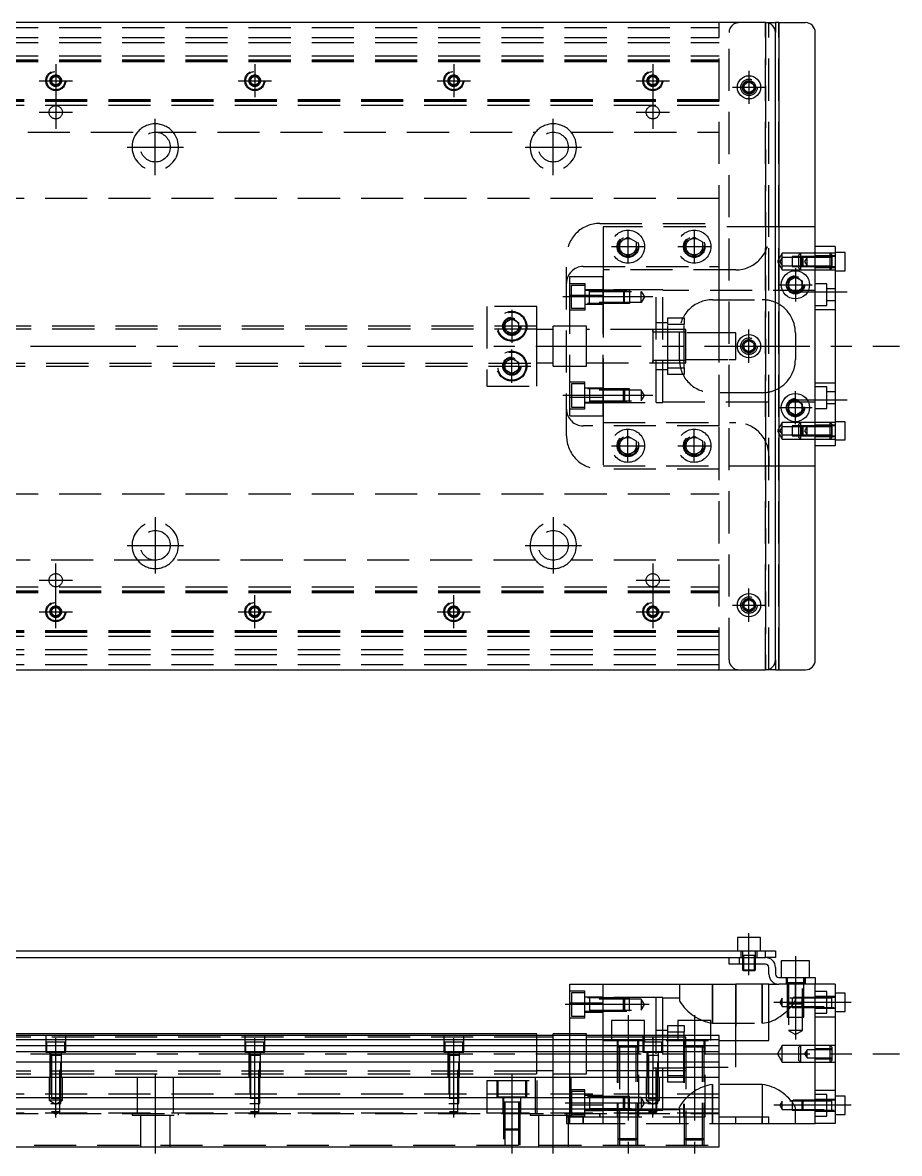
# Model space of a CAD drawing. Extents: x -17 to 793, y -272 to 112.
# Drawn here: x 387 to 651.3, y -243.2 to 97.5 of the extents above; entities that cross this region are included whole.
import ezdxf

# ---------------------------------------------------------------- set-up
doc = ezdxf.new("R2010")
doc.units = 0
doc.linetypes.add('CENTER', pattern=[50.8, 31.75, -6.35, 6.35, -6.35])
doc.linetypes.add('DASHED', pattern=[19.05, 12.7, -6.35])
doc.layers.get('0').update_dxf_attribs({"linetype": 'CONTINUOUS'})
doc.layers.add('CENTER', color=1, linetype='CENTER')

msp = doc.modelspace()

# ---------------------------------------------------------------- linework, layer by layer
at = {"color": 7, "linetype": 'CONTINUOUS'}
for p, q in [((611, 97.5), (3, 97.5)), ((611, 97.5), (614, 97.5)), ((614, 97.5), (614, 94.5)), ((615, 97.5), (614, 97.5)), ((615, 97.5), (615, -97.5)), ((615, 97.5), (623, 97.5)), ((614, -94.5), (614, 94.5)), ((626, -94.5), (626, 94.5)), ((604.5, 78.866026), (606, 79.73205)), ((604.5, 77.133974), (604.5, 78.866026)), ((606, 79.73205), (607.5, 78.866026)), ((607.5, 78.866026), (607.5, 77.133974)), ((606, 76.26795), (604.5, 77.133974)), ((607.5, 77.133974), (606, 76.26795)), ((626, -36), (626, 36)), ((632, 30), (626, 30)), ((632, 30), (632, -30)), ((635, 28.25), (632, 28.25)), ((635, 22.75), (635, 28.25)), ((631, 23.999994), (631, 24.00051)), ((618, 19.6547), (620, 20.809402)), ((620, 20.809402), (622, 19.6547)), ((632, 22.75), (635, 22.75)), ((618, 17.3453), (618, 19.6547)), ((620, 16.190598), (618, 17.3453)), ((622, 17.3453), (620, 16.190598)), ((622, 19.6547), (622, 17.3453)), ((604.5, 0.866026), (606, 1.73205)), ((604.5, -0.866026), (604.5, 0.866026)), ((606, 1.73205), (607.5, 0.866026)), ((607.5, 0.866026), (607.5, -0.866026)), ((606, -1.73205), (604.5, -0.866026)), ((607.5, -0.866026), (606, -1.73205)), ((618, -17.3453), (620, -16.190598)), ((620, -16.190598), (622, -17.3453)), ((618, -19.6547), (618, -17.3453)), ((620, -20.809402), (618, -19.6547)), ((622, -19.6547), (620, -20.809402)), ((622, -17.3453), (622, -19.6547)), ((635, -22.75), (632, -22.75)), ((635, -28.25), (635, -22.75)), ((631, -27.000006), (631, -26.99949)), ((632, -30), (626, -30)), ((632, -28.25), (635, -28.25)), ((604.5, -77.133974), (606, -76.26795)), ((604.5, -78.866026), (604.5, -77.133974)), ((606, -76.26795), (607.5, -77.133974)), ((607.5, -77.133974), (607.5, -78.866026)), ((606, -79.73205), (604.5, -78.866026)), ((607.5, -78.866026), (606, -79.73205)), ((614, -94.5), (614, -97.5)), ((3, -97.5), (611, -97.5)), ((614, -97.5), (611, -97.5)), ((614, -97.5), (615, -97.5)), ((615, -97.5), (623, -97.5)), ((609.5, -178.21), (602.5, -178.21)), ((602.5, -178.21), (602.5, -182.21)), ((609.5, -182.21), (609.5, -178.21)), ((382, -182.21), (611, -182.21)), ((611, -184.21), (611, -182.21)), ((611, -182.21), (614, -182.21)), ((614, -182.21), (614, -184.21)), ((382, -184.21), (603, -184.21)), ((600, -186.21), (600, -184.21)), ((603, -186.21), (600, -186.21)), ((603, -184.21), (603, -186.21)), ((603, -184.21), (611, -184.21)), ((603, -184.21), (611, -184.21)), ((611, -186.21), (603, -186.21)), ((604, -186.21), (604, -187.86)), ((608, -187.86), (608, -186.21)), ((614, -184.21), (611, -184.21)), ((612, -189.21), (612, -187.21)), ((614, -187.21), (614, -189.21)), ((624.25, -185.21), (615.75, -185.21)), ((615.75, -185.21), (615.75, -190.21)), ((624.25, -190.21), (624.25, -185.21)), ((604, -187.86), (608, -187.86)), ((604, -187.86), (604.35, -188.21)), ((607.65, -188.21), (604.35, -188.21)), ((607.65, -188.21), (608, -187.86)), ((615, -190.21), (623, -190.21)), ((623, -192.21), (623, -190.21)), ((623, -190.21), (626, -190.21)), ((626, -190.21), (626, -192.21)), ((552, -197.88029), (552, -192.21)), ((552, -192.21), (562, -192.21)), ((562, -192.21), (602, -192.21)), ((562, -207.71), (562, -192.21)), ((602, -209.21), (602, -192.21)), ((612, -192.21), (602, -192.21)), ((612, -209.21), (612, -192.21)), ((612, -192.21), (615, -192.21)), ((623, -192.21), (615, -192.21)), ((626, -192.21), (623, -192.21)), ((632, -192.21), (626, -192.21)), ((626, -234.21), (626, -192.21)), ((632, -192.21), (632, -234.21)), ((635, -194.96), (632, -194.96)), ((635, -200.46), (635, -194.96)), ((552, -207.71), (552, -197.88029)), ((552, -197.88029), (562, -197.88029)), ((632, -200.46), (635, -200.46)), ((574.5, -203.21), (564.5, -203.21)), ((564.5, -203.21), (564.5, -207.71)), ((574.5, -207.71), (574.5, -203.21)), ((594.5, -203.21), (584.5, -203.21)), ((584.5, -203.21), (584.5, -207.71)), ((594.5, -207.71), (594.5, -203.21)), ((542, -207.21), (375.5, -207.21)), ((597, -207.71), (375.5, -207.71)), ((542, -207.71), (542, -207.21)), ((547, -207.71), (547, -207.21)), ((552, -207.21), (547, -207.21)), ((597, -241.21), (597, -207.71)), ((597, -208.962272), (375.5, -208.962272)), ((375.5, -210.73668), (597, -210.73668)), ((577, -208.209994), (577, -209.21)), ((578, -208.96), (577, -208.96)), ((581.5, -208.96), (578, -208.96)), ((584.5, -208.96), (581.5, -208.96)), ((586.5, -208.96), (584.5, -208.96)), ((587, -208.96), (586.5, -208.96)), ((597, -209.21), (612, -209.21)), ((597, -212.633076), (375.5, -212.633076)), ((597, -215.687372), (375.5, -215.687372)), ((577, -217.46), (587, -217.46)), ((17, -220.21), (597, -220.21)), ((597, -226.51), (17, -226.51)), ((635, -225.96), (632, -225.96)), ((635, -231.46), (635, -225.96)), ((597, -229.91), (17, -229.91)), ((632, -231.46), (635, -231.46)), ((597, -232.21), (612, -232.21)), ((597, -234.21), (602, -234.21)), ((602, -234.21), (602, -232.21)), ((602, -234.21), (612, -234.21)), ((612, -234.21), (612, -232.21)), ((612, -234.21), (626, -234.21)), ((632, -234.21), (626, -234.21)), ((17, -241.21), (597, -241.21))]:
    msp.add_line(p, q, dxfattribs=at)
at = {"color": 3, "linetype": 'DASHED'}
for p, q in [((17, 96), (597, 96)), ((597, -97.5), (597, 97.5)), ((611, -97.5), (611, 97.5)), ((611, 97.5), (611, -97.5)), ((612, -97.5), (612, 97.5)), ((615, -97.5), (615, 97.5)), ((17, 93), (597, 93)), ((600, -94.5), (600, 94.5)), ((17, 91.5), (597, 91.5)), ((17, 87.5), (597, 87.5)), ((17, 86.247728), (597, 86.247728)), ((17, 86.1147), (597, 86.1147)), ((17, 86.1), (597, 86.1)), ((17, 85.8), (597, 85.8)), ((395.75, 80.721688), (397, 81.443376)), ((395.75, 79.278312), (395.75, 80.721688)), ((397, 78.556624), (395.75, 79.278312)), ((397, 81.443376), (398.25, 80.721688)), ((398.25, 79.278312), (397, 78.556624)), ((398.25, 80.721688), (398.25, 79.278312)), ((398.477374, 80.25955), (398.5, 80)), ((455.75, 80.721688), (457, 81.443376)), ((455.75, 79.278312), (455.75, 80.721688)), ((457, 78.556624), (455.75, 79.278312)), ((457, 81.443376), (458.25, 80.721688)), ((458.25, 79.278312), (457, 78.556624)), ((458.25, 80.721688), (458.25, 79.278312)), ((458.477374, 80.25955), (458.5, 80)), ((515.75, 80.721688), (517, 81.443376)), ((515.75, 79.278312), (515.75, 80.721688)), ((517, 78.556624), (515.75, 79.278312)), ((517, 81.443376), (518.25, 80.721688)), ((518.25, 79.278312), (517, 78.556624)), ((518.25, 80.721688), (518.25, 79.278312)), ((518.477374, 80.25955), (518.5, 80)), ((575.75, 80.721688), (577, 81.443376)), ((575.75, 79.278312), (575.75, 80.721688)), ((577, 78.556624), (575.75, 79.278312)), ((577, 81.443376), (578.25, 80.721688)), ((578.25, 79.278312), (577, 78.556624)), ((578.25, 80.721688), (578.25, 79.278312)), ((578.477374, 80.25955), (578.5, 80)), ((607.973226, 78.326156), (608, 78)), ((597, 74.2), (17, 74.2)), ((597, 73.9), (17, 73.9)), ((597, 73.8853), (17, 73.8853)), ((597, 73.752272), (17, 73.752272)), ((597, 72.5), (17, 72.5)), ((312.361902, 64.5), (541.638098, 64.5)), ((552.361902, 64.5), (597, 64.5)), ((597, 44.5), (17, 44.5)), ((561, 37), (597, 37)), ((562, 36), (562, 23)), ((612, 36), (562, 36)), ((597, 24), (597, 37)), ((614, 36), (612, 36)), ((612, 33), (612, 36)), ((626, 36), (614, 36)), ((567, 31.443376), (569.5, 32.886752)), ((567, 28.556624), (567, 31.443376)), ((569.5, 32.886752), (572, 31.443376)), ((572, 31.443376), (572, 28.556624)), ((587, 31.443376), (589.5, 32.886752)), ((587, 28.556624), (587, 31.443376)), ((589.5, 32.886752), (592, 31.443376)), ((592, 31.443376), (592, 28.556624)), ((566.5, 30), (566.520026, 30.346056)), ((569.5, 27.113248), (567, 28.556624)), ((572, 28.556624), (569.5, 27.113248)), ((589.5, 27.113248), (587, 28.556624)), ((592, 28.556624), (589.5, 27.113248)), ((592.477798, 30.364306), (592.5, 30)), ((616, 28), (614.556624, 25.5)), ((616, 26.75), (616, 28)), ((621.5, 28), (616, 28)), ((621.5, 28), (621, 27.5)), ((621, 26.999994), (621, 27.5)), ((621.5, 28), (621.5, 26.999994)), ((626, 28), (621.5, 28)), ((630.5, 28), (626, 28)), ((630.5, 27), (630.5, 28)), ((631, 27.5), (630.5, 28)), ((632, 28), (630.5, 28)), ((631, 27.5), (631, 27.140536)), ((551, -27), (551, 27)), ((556, 24), (597, 24)), ((597, 4), (597, 24)), ((614.556624, 25.5), (616, 23)), ((616, 26.75), (615.278312, 25.5)), ((615.278312, 25.5), (616, 24.25)), ((616, 24.25), (616, 26.75)), ((619, 26.75), (616, 26.75)), ((616, 23), (616, 24.25)), ((616, 24.25), (619, 24.25)), ((619, 26.999994), (619, 24.000006)), ((622.249994, 26.999994), (619, 26.999994)), ((622, 26.75), (619, 26.75)), ((619, 24.25), (622, 24.25)), ((619, 24.000006), (622.249994, 24.000006)), ((621, 24.000006), (621, 26.999994)), ((621, 23.5), (621, 24.000006)), ((621.5, 26.999994), (621.5, 24.000006)), ((621.5, 24.000006), (621.5, 23)), ((622.25, 27), (622, 26.75)), ((622, 24.25), (622, 26.75)), ((626, 26.75), (622, 26.75)), ((622, 24.25), (626, 24.25)), ((622, 24.25), (622.25, 24)), ((626, 26.999994), (622.249994, 26.999994)), ((622.249994, 24.000006), (626, 24.000006)), ((622.25, 27), (622.25, 24)), ((626, 27), (622.25, 27)), ((622.25, 24), (626, 24)), ((623.5, 26.75), (622.778312, 25.5)), ((622.778312, 25.5), (623.5, 24.25)), ((623.5, 24.25), (623.5, 26.75)), ((632, 27.25), (626, 27.25)), ((631, 27), (626, 27)), ((631, 26.75), (626, 26.75)), ((626, 24.25), (631, 24.25)), ((626, 24), (631, 24)), ((630.5, 26.75), (630.5, 27)), ((630.5, 24.25), (630.5, 26.75)), ((630.5, 24), (630.5, 24.25)), ((630.5, 23), (630.5, 24)), ((631, 27), (630.995, 27)), ((630.995, 24), (631, 24)), ((631, 27.140536), (631, 27)), ((631, 26.875392), (631, 27)), ((631, 27), (631, 26.875392)), ((632, 27), (631, 27)), ((631.005, 27), (631, 27)), ((631, 24.124608), (631, 26.875392)), ((631, 26.875392), (631, 25.498804)), ((631, 25.498804), (631, 24.124608)), ((631, 24), (631, 24.124608)), ((631, 24.124608), (631, 24)), ((631, 24), (631, 23.859464)), ((631, 24), (632, 24)), ((631, 24), (631.005, 24)), ((631, 23.859464), (631, 23.5)), ((552, 21), (562, 21)), ((552, 15.32971), (552, 21)), ((602, 23), (562, 23)), ((562, 23), (562, 15.32971)), ((562, 15.32971), (562, 21)), ((616, 23), (621.5, 23)), ((621, 23.5), (621.5, 23)), ((621.5, 23), (626, 23)), ((626, 23.75), (632, 23.75)), ((626, 23), (630.5, 23)), ((630.5, 23), (631, 23.5)), ((630.5, 23), (632, 23)), ((552, 18.849242), (556.5, 18.849242)), ((552.5, 11.349242), (552.5, 18.349242)), ((552.5, 18.349242), (556.5, 18.349242)), ((556.5, 18.849242), (556.5, 10.849242)), ((556.5, 17.099242), (562, 17.099242)), ((617.5, 18.5), (617.52689, 18.865682)), ((629.5, 18.75), (626, 18.75)), ((629.5, 12.25), (629.5, 18.75)), ((632, 17.25), (629.5, 17.25)), ((552, 15.32971), (562, 15.32971)), ((552, -15.32971), (552, 15.32971)), ((556.5, 16.849238), (570, 16.849238)), ((557.9, 12.849238), (557.9, 16.849248)), ((557.9, 16.499242), (573.5, 16.499242)), ((578, 17), (562, 17)), ((578, 17), (562, 17)), ((568.15, 16.849238), (562, 16.849238)), ((562, -15.32971), (562, 15.32971)), ((562, 15.32971), (562, -15.32971)), ((568.15, 16.849242), (568.15, 12.849242)), ((568.15, 16.849242), (568.5, 16.499242)), ((570, 16.849238), (568.15, 16.849238)), ((568.5, 13.199242), (568.5, 16.499242)), ((570, 16.849238), (570, 12.849248)), ((573.5, 13.199242), (573.5, 16.499242)), ((573.5, 16.499242), (574.452628, 14.849242)), ((574.452628, 14.849242), (573.5, 13.199242)), ((578, -17), (578, 17)), ((580, 17), (578, 17)), ((580, -17), (580, 17)), ((626, 16.75), (580, 16.75)), ((595, 14), (610, 14)), ((629.5, 13.75), (632, 13.75)), ((527, 12), (527, -12)), ((542, 12), (527, 12)), ((542, 6), (542, 12)), ((556.5, 10.849242), (552, 10.849242)), ((556.5, 11.349242), (552.5, 11.349242)), ((570, 12.849248), (556.5, 12.849248)), ((562, 12.599242), (556.5, 12.599242)), ((573.5, 13.199242), (557.9, 13.199242)), ((568.5, 13.199242), (568.15, 12.849242)), ((626, 12.25), (629.5, 12.25)), ((632, 11), (626, 11)), ((532.5, 7.1547), (534.5, 8.309402)), ((532.5, 4.8453), (532.5, 7.1547)), ((534.5, 8.309402), (536.5, 7.1547)), ((536.5, 7.1547), (536.5, 4.8453)), ((581.5, 7), (578, 7)), ((581.5, 8.5), (586.5, 8.5)), ((581.5, 6.5), (581.5, 8.5)), ((586.5, 8.5), (586.5, 6.5)), ((542, 6), (337, 6)), ((542, 5.125), (337, 5.125)), ((532, 6), (532.018502, 6.303588)), ((534.5, 3.690598), (532.5, 4.8453)), ((536.5, 4.8453), (534.5, 3.690598)), ((542, -6), (542, 6)), ((547, 5), (542, 5)), ((547, -6), (547, 6)), ((552, 6), (547, 6)), ((547, -6), (547, 6)), ((557, 6), (547, 6)), ((557, -6), (557, 6)), ((557, -6), (557, 6)), ((577.005, 5), (557, 5)), ((576.995, 5), (557, 5)), ((586.5, 5), (576.995, 5)), ((577.005, 5), (576.995, 5)), ((577, 5.000006), (577, -5.000006)), ((577, 5.000006), (577, -5.000006)), ((577, 4.43509), (577, 5)), ((577, 5), (577, 4.435078)), ((577, 4.435078), (577, -4.43509)), ((587, 4.25), (577, 4.25)), ((586.5, 5), (577.005, 5)), ((586.5, 6.5), (581.5, 6.5)), ((581.5, -6.5), (581.5, 6.5)), ((585, -4), (585, 4)), ((586.5, -6.5), (586.5, 6.5)), ((587, 5), (586.5, 5)), ((587, -5), (587, 5)), ((600, 4), (587, 4)), ((597, -4), (597, 4)), ((602, 4), (600, 4)), ((602, -4), (602, 4)), ((620, 4), (620, -4)), ((607.973226, 0.326156), (608, 0)), ((337, -5.125), (542, -5.125)), ((337, -6), (542, -6)), ((532, -6), (532.018502, -5.696412)), ((532.5, -4.8453), (534.5, -3.690598)), ((532.5, -7.1547), (532.5, -4.8453)), ((534.5, -3.690598), (536.5, -4.8453)), ((536.5, -4.8453), (536.5, -7.1547)), ((542, -5), (547, -5)), ((542, -12), (542, -6)), ((547, -6), (552, -6)), ((547, -6), (557, -6)), ((557, -5), (577.005, -5)), ((557, -5), (576.995, -5)), ((576.995, -5), (586.5, -5)), ((576.995, -5), (577.005, -5)), ((577, -4.25), (587, -4.25)), ((577, -5), (577, -4.435078)), ((577, -4.43509), (577, -5)), ((577.005, -5), (586.5, -5)), ((581.5, -6.5), (586.5, -6.5)), ((581.5, -8.5), (581.5, -6.5)), ((586.5, -5), (587, -5)), ((586.5, -6.5), (586.5, -8.5)), ((587, -4), (600, -4)), ((597, -24), (597, -4)), ((600, -4), (602, -4)), ((534.5, -8.309402), (532.5, -7.1547)), ((536.5, -7.1547), (534.5, -8.309402)), ((578, -7), (581.5, -7)), ((586.5, -8.5), (581.5, -8.5)), ((527, -12), (542, -12)), ((556.5, -10.849242), (552, -10.849242)), ((552.5, -11.349242), (552.5, -18.349242)), ((556.5, -11.349242), (552.5, -11.349242)), ((556.5, -18.849242), (556.5, -10.849242)), ((562, -12.599242), (556.5, -12.599242)), ((570, -12.849248), (556.5, -12.849248)), ((557.9, -12.849238), (557.9, -16.849248)), ((573.5, -13.199242), (557.9, -13.199242)), ((568.15, -16.849242), (568.15, -12.849242)), ((568.5, -13.199242), (568.15, -12.849242)), ((568.5, -13.199242), (568.5, -16.499242)), ((570, -16.849238), (570, -12.849248)), ((573.5, -13.199242), (573.5, -16.499242)), ((574.452628, -14.849242), (573.5, -13.199242)), ((626, -11), (632, -11)), ((629.5, -12.25), (626, -12.25)), ((629.5, -18.75), (629.5, -12.25)), ((552, -15.32971), (562, -15.32971)), ((552, -21), (552, -15.32971)), ((556.5, -16.849238), (570, -16.849238)), ((557.9, -16.499242), (573.5, -16.499242)), ((562, -21), (562, -15.32971)), ((562, -15.32971), (562, -23)), ((562, -17), (578, -17)), ((562, -17), (578, -17)), ((568.15, -16.849242), (568.5, -16.499242)), ((573.5, -16.499242), (574.452628, -14.849242)), ((578, -17), (580, -17)), ((580, -16.75), (626, -16.75)), ((610, -14), (595, -14)), ((632, -13.75), (629.5, -13.75)), ((552, -18.849242), (556.5, -18.849242)), ((552.5, -18.349242), (556.5, -18.349242)), ((556.5, -17.099242), (562, -17.099242)), ((622.483582, -18.213962), (622.5, -18.5)), ((626, -18.75), (629.5, -18.75)), ((629.5, -17.25), (632, -17.25)), ((552, -21), (562, -21)), ((562, -23), (602, -23)), ((562, -23), (562, -36)), ((616, -23), (614.556624, -25.5)), ((616, -24.25), (616, -23)), ((621.5, -23), (616, -23)), ((621.5, -23), (621, -23.5)), ((621, -24.000006), (621, -23.5)), ((621.5, -23), (621.5, -24.000006)), ((626, -23), (621.5, -23)), ((630.5, -23), (626, -23)), ((632, -23.75), (626, -23.75)), ((630.5, -24), (630.5, -23)), ((631, -23.5), (630.5, -23)), ((632, -23), (630.5, -23)), ((631, -23.5), (631, -23.859464)), ((597, -24), (556, -24)), ((567, -28.556624), (569.5, -27.113248)), ((569.5, -27.113248), (572, -28.556624)), ((587, -28.556624), (589.5, -27.113248)), ((589.5, -27.113248), (592, -28.556624)), ((597, -37), (597, -24)), ((614.556624, -25.5), (616, -28)), ((616, -24.25), (615.278312, -25.5)), ((615.278312, -25.5), (616, -26.75)), ((616, -26.75), (616, -24.25)), ((619, -24.25), (616, -24.25)), ((616, -28), (616, -26.75)), ((616, -26.75), (619, -26.75)), ((619, -24.000006), (619, -26.999994)), ((622.249994, -24.000006), (619, -24.000006)), ((622, -24.25), (619, -24.25)), ((619, -26.75), (622, -26.75)), ((619, -26.999994), (622.249994, -26.999994)), ((621, -26.999994), (621, -24.000006)), ((621, -27.5), (621, -26.999994)), ((621.5, -24.000006), (621.5, -26.999994)), ((621.5, -26.999994), (621.5, -28)), ((622.25, -24), (622, -24.25)), ((622, -26.75), (622, -24.25)), ((626, -24.25), (622, -24.25)), ((622, -26.75), (626, -26.75)), ((622, -26.75), (622.25, -27)), ((626, -24.000006), (622.249994, -24.000006)), ((622.249994, -26.999994), (626, -26.999994)), ((622.25, -24), (622.25, -27)), ((626, -24), (622.25, -24)), ((622.25, -27), (626, -27)), ((623.5, -24.25), (622.778312, -25.5)), ((622.778312, -25.5), (623.5, -26.75)), ((623.5, -26.75), (623.5, -24.25)), ((631, -24), (626, -24)), ((631, -24.25), (626, -24.25)), ((626, -26.75), (631, -26.75)), ((626, -27), (631, -27)), ((626, -27.25), (632, -27.25)), ((630.5, -24.25), (630.5, -24)), ((630.5, -26.75), (630.5, -24.25)), ((630.5, -27), (630.5, -26.75)), ((630.5, -28), (630.5, -27)), ((631, -24), (630.995, -24)), ((630.995, -27), (631, -27)), ((631, -23.859464), (631, -24)), ((631, -24.124608), (631, -24)), ((631, -24), (631, -24.124608)), ((631.005, -24), (631, -24)), ((632, -24), (631, -24)), ((631, -26.875392), (631, -24.124608)), ((631, -24.124608), (631, -25.501196)), ((631, -25.501196), (631, -26.875392)), ((631, -27), (631, -26.875392)), ((631, -26.875392), (631, -27)), ((631, -27), (631, -27.140536)), ((631, -27), (631.005, -27)), ((631, -27), (632, -27)), ((631, -27.140536), (631, -27.5)), ((566.5, -30), (566.520026, -29.653944)), ((567, -31.443376), (567, -28.556624)), ((572, -28.556624), (572, -31.443376)), ((587, -31.443376), (587, -28.556624)), ((592, -28.556624), (592, -31.443376)), ((592.477798, -29.635694), (592.5, -30)), ((616, -28), (621.5, -28)), ((621, -27.5), (621.5, -28)), ((621.5, -28), (626, -28)), ((626, -28), (630.5, -28)), ((630.5, -28), (631, -27.5)), ((630.5, -28), (632, -28)), ((569.5, -32.886752), (567, -31.443376)), ((572, -31.443376), (569.5, -32.886752)), ((589.5, -32.886752), (587, -31.443376)), ((592, -31.443376), (589.5, -32.886752)), ((612, -33), (612, -36)), ((597, -37), (561, -37)), ((562, -36), (612, -36)), ((612, -36), (614, -36)), ((614, -36), (626, -36)), ((17, -44.5), (597, -44.5)), ((541.638098, -64.5), (312.361902, -64.5)), ((597, -64.5), (552.361902, -64.5)), ((17, -72.5), (597, -72.5)), ((17, -73.752272), (597, -73.752272)), ((17, -73.8853), (597, -73.8853)), ((17, -73.9), (597, -73.9)), ((17, -74.2), (597, -74.2)), ((597, -73.752272), (597, -72.5)), ((607.973226, -77.673844), (608, -78)), ((395.5, -80), (395.516134, -79.78059)), ((395.75, -79.278312), (397, -78.556624)), ((395.75, -80.721688), (395.75, -79.278312)), ((397, -81.443376), (395.75, -80.721688)), ((397, -78.556624), (398.25, -79.278312)), ((398.25, -80.721688), (397, -81.443376)), ((398.25, -79.278312), (398.25, -80.721688)), ((455.5, -80), (455.516134, -79.78059)), ((455.75, -79.278312), (457, -78.556624)), ((455.75, -80.721688), (455.75, -79.278312)), ((457, -81.443376), (455.75, -80.721688)), ((457, -78.556624), (458.25, -79.278312)), ((458.25, -80.721688), (457, -81.443376)), ((458.25, -79.278312), (458.25, -80.721688)), ((515.75, -79.278312), (517, -78.556624)), ((515.75, -80.721688), (515.75, -79.278312)), ((517, -81.443376), (515.75, -80.721688)), ((517, -78.556624), (518.25, -79.278312)), ((518.25, -80.721688), (517, -81.443376)), ((518.25, -79.278312), (518.25, -80.721688)), ((518.477374, -79.74045), (518.5, -80)), ((575.5, -80), (575.516134, -79.78059)), ((575.75, -79.278312), (577, -78.556624)), ((575.75, -80.721688), (575.75, -79.278312)), ((577, -81.443376), (575.75, -80.721688)), ((577, -78.556624), (578.25, -79.278312)), ((578.25, -80.721688), (577, -81.443376)), ((578.25, -79.278312), (578.25, -80.721688)), ((597, -85.8), (17, -85.8)), ((597, -86.1), (17, -86.1)), ((597, -86.1147), (17, -86.1147)), ((597, -86.247728), (17, -86.247728)), ((597, -87.5), (17, -87.5)), ((597, -91.5), (17, -91.5)), ((597, -93), (17, -93)), ((597, -96), (17, -96)), ((603.5, -182.21), (603.5, -184.21)), ((608.000006, -183.61), (603.999994, -183.61)), ((608.000006, -183.61), (603.999994, -183.61)), ((604, -182.21), (604, -186.21)), ((604.35, -183.61), (604.35, -186.21)), ((607.65, -186.21), (607.65, -183.61)), ((608, -186.21), (608, -182.21)), ((608.5, -184.21), (608.5, -182.21)), ((600, -184.21), (603, -184.21)), ((604.000006, -184.21), (604.000006, -186.21)), ((607.999994, -186.21), (607.999994, -184.21)), ((617.25, -190.21), (617.25, -192.21)), ((617.500006, -190.21), (617.500006, -202.21)), ((622.499994, -202.21), (622.499994, -190.21)), ((622.75, -192.21), (622.75, -190.21)), ((585, -192.21), (585, -196.944622)), ((595, -204.014212), (595, -192.21)), ((595, -192.21), (595, -204.014212)), ((602, -192.21), (602, -209.21)), ((610, -192.21), (610, -204.014212)), ((610, -204.014212), (610, -192.21)), ((622.500006, -191.81), (617.499994, -191.81)), ((617.9, -191.81), (617.9, -206.21)), ((620, -196.944622), (620, -192.21)), ((622.1, -206.21), (622.1, -191.81)), ((556.5, -194.360758), (552, -194.360758)), ((552.5, -194.860758), (552.5, -198.360758)), ((556.5, -194.860758), (552.5, -194.860758)), ((556.5, -202.360758), (556.5, -194.360758)), ((562, -196.110758), (556.5, -196.110758)), ((570, -196.360762), (556.5, -196.360762)), ((557.9, -196.360752), (557.9, -200.360762)), ((557.9, -196.360752), (557.9, -200.360762)), ((573.5, -196.710758), (557.9, -196.710758)), ((578, -196.21), (562, -196.21)), ((568.15, -198.360758), (568.15, -196.360758)), ((568.5, -196.710758), (568.15, -196.360758)), ((568.5, -196.710758), (568.5, -198.360758)), ((570, -200.360752), (570, -196.360762)), ((573.5, -196.710758), (573.5, -198.360758)), ((574.452628, -198.360758), (573.5, -196.710758)), ((578, -207.71), (578, -196.21)), ((580, -196.21), (578, -196.21)), ((580, -207.71), (580, -196.21)), ((585, -196.46), (580, -196.46)), ((585, -196.944622), (585.03311, -197.166202)), ((585.03311, -197.166202), (585.13006, -197.42654)), ((616, -196.46), (615.278312, -197.71)), ((616, -198.96), (616, -196.46)), ((631, -196.46), (616, -196.46)), ((619, -196.210006), (619, -199.209994)), ((632, -196.210006), (619, -196.210006)), ((619.840926, -197.487602), (619.9594, -197.192522)), ((619.9594, -197.192522), (620, -196.944622)), ((622.25, -196.21), (622, -196.46)), ((622, -198.96), (622, -196.46)), ((622.25, -196.21), (622.25, -199.21)), ((629.5, -194.46), (626, -194.46)), ((632, -195.96), (626, -195.96)), ((629.5, -200.96), (629.5, -194.46)), ((631, -199.210006), (631, -196.209994)), ((552.5, -198.360758), (552.5, -201.860758)), ((556.5, -200.360752), (570, -200.360752)), ((556.5, -200.610758), (562, -200.610758)), ((557.9, -200.010758), (573.5, -200.010758)), ((568.15, -200.360758), (568.15, -198.360758)), ((568.15, -200.360758), (568.5, -200.010758)), ((568.5, -198.360758), (568.5, -200.010758)), ((573.5, -198.360758), (573.5, -200.010758)), ((573.5, -200.010758), (574.452628, -198.360758)), ((615.278312, -197.71), (616, -198.96)), ((616, -198.96), (631, -198.96)), ((617.5, -197.81), (622.5, -197.81)), ((617.5, -197.81), (617.9, -198.21)), ((622.1, -198.21), (617.9, -198.21)), ((619, -199.209994), (632, -199.209994)), ((622, -198.96), (622.25, -199.21)), ((622.1, -198.21), (622.5, -197.81)), ((626, -199.46), (632, -199.46)), ((626, -200.96), (629.5, -200.96)), ((552, -202.360758), (556.5, -202.360758)), ((552.5, -201.860758), (556.5, -201.860758)), ((595, -204.014212), (610, -204.014212)), ((610, -204.014212), (612.000156, -203.7137)), ((617.500006, -202.21), (622.499994, -202.21)), ((632, -202.21), (626, -202.21)), ((394, -207.71), (394, -212.71)), ((400, -212.71), (400, -207.71)), ((454, -207.71), (454, -212.71)), ((460, -212.71), (460, -207.71)), ((514, -207.71), (514, -212.71)), ((520, -212.71), (520, -207.71)), ((542, -213.21), (542, -207.71)), ((547, -213.21), (547, -207.71)), ((557, -207.21), (552, -207.21)), ((552, -220.21), (552, -207.71)), ((557, -207.71), (557, -207.21)), ((557, -213.21), (557, -207.71)), ((562, -209.21), (562, -207.71)), ((564.5, -207.71), (564.5, -209.21)), ((574, -207.71), (574, -212.71)), ((574.5, -209.21), (574.5, -207.71)), ((581.5, -206.21), (578, -206.21)), ((578, -209.21), (578, -207.71)), ((580, -212.71), (580, -207.71)), ((581.5, -204.71), (584.5, -204.71)), ((581.5, -206.71), (581.5, -204.71)), ((584.5, -206.71), (581.5, -206.71)), ((581.5, -207.71), (581.5, -206.71)), ((581.5, -209.21), (581.5, -207.71)), ((584.5, -204.71), (586.5, -204.71)), ((586.5, -206.71), (584.5, -206.71)), ((584.5, -207.71), (584.5, -209.21)), ((586.5, -204.71), (586.5, -206.71)), ((586.5, -207.71), (586.5, -206.71)), ((586.5, -209.21), (586.5, -207.71)), ((594.5, -209.21), (594.5, -207.71)), ((620, -206.21), (617.9, -206.21)), ((617.9, -206.21), (620, -207.422436)), ((622.1, -206.21), (620, -206.21)), ((620, -207.422436), (622.1, -206.21)), ((72, -208.085), (542, -208.085)), ((399.75, -209.71), (394.25, -209.71)), ((394.25, -209.71), (394.25, -212.71)), ((399.75, -212.71), (399.75, -209.71)), ((459.75, -209.71), (454.25, -209.71)), ((454.25, -209.71), (454.25, -212.71)), ((459.75, -212.71), (459.75, -209.71)), ((519.75, -209.71), (514.25, -209.71)), ((514.25, -209.71), (514.25, -212.71)), ((519.75, -212.71), (519.75, -209.71)), ((547, -208.21), (542, -208.21)), ((562, -208.21), (557, -208.21)), ((564.5, -208.21), (562, -208.21)), ((562, -220.21), (562, -209.21)), ((562, -209.21), (597, -209.21)), ((574.5, -208.21), (564.5, -208.21)), ((566.25, -209.21), (566.25, -232.21)), ((572.500006, -211.21), (566.499994, -211.21)), ((566.500006, -209.21), (566.500006, -240.71)), ((567, -211.21), (567, -240.71)), ((572, -240.71), (572, -211.21)), ((572.499994, -240.71), (572.499994, -209.21)), ((572.75, -232.21), (572.75, -209.21)), ((579.75, -209.71), (574.25, -209.71)), ((574.25, -209.71), (574.25, -212.71)), ((577, -208.21), (574.5, -208.21)), ((577, -208.21), (576.995, -208.21)), ((577, -208.21), (577, -208.774922)), ((577, -208.211002), (577, -208.21)), ((578, -208.21), (577, -208.21)), ((577.005, -208.21), (577, -208.21)), ((577, -208.774038), (577, -208.211002)), ((577, -208.774922), (577, -209.209226)), ((577, -209.209226), (577, -218.21)), ((581.5, -208.21), (578, -208.21)), ((578, -209.71), (578, -209.21)), ((578, -212.71), (578, -209.71)), ((579.75, -212.71), (579.75, -209.71)), ((584.5, -208.21), (581.5, -208.21)), ((581.5, -219.71), (581.5, -209.21)), ((586.5, -208.21), (584.5, -208.21)), ((586.25, -209.21), (586.25, -232.21)), ((592.500006, -211.21), (586.499994, -211.21)), ((587, -208.21), (586.5, -208.21)), ((586.500006, -209.21), (586.500006, -240.71)), ((587, -209.21), (587, -208.21)), ((587, -211.21), (587, -209.21)), ((587, -211.21), (587, -240.71)), ((592, -240.71), (592, -211.21)), ((592.499994, -240.71), (592.499994, -209.21)), ((592.75, -232.21), (592.75, -209.21)), ((602, -213.21), (602, -209.21)), ((616, -210.71), (614.556624, -213.21)), ((616, -215.71), (616, -210.71)), ((621.5, -210.71), (616, -210.71)), ((621.5, -210.71), (621, -211.21)), ((621, -215.21), (621, -211.21)), ((621.5, -210.71), (621.5, -215.71)), ((626, -210.71), (621.5, -210.71)), ((630.5, -210.71), (626, -210.71)), ((630.5, -215.71), (630.5, -210.71)), ((631, -211.21), (630.5, -210.71)), ((632, -210.71), (630.5, -210.71)), ((631, -211.21), (631, -215.21)), ((394, -212.71), (400, -212.71)), ((395.25, -212.71), (395.25, -220.21)), ((395.5, -212.71), (395.5, -228.21)), ((398.5, -213.71), (395.5, -213.71)), ((395.75, -213.71), (395.75, -230.71)), ((398.25, -230.71), (398.25, -213.71)), ((398.5, -228.21), (398.5, -212.71)), ((398.5, -213.71), (398.5, -213.705)), ((398.5, -213.715), (398.5, -213.71)), ((398.75, -220.21), (398.75, -212.71)), ((454, -212.71), (460, -212.71)), ((455.25, -212.71), (455.25, -220.21)), ((455.5, -212.71), (455.5, -228.21)), ((458.5, -213.71), (455.5, -213.71)), ((455.75, -213.71), (455.75, -230.71)), ((458.25, -230.71), (458.25, -213.71)), ((458.5, -228.21), (458.5, -212.71)), ((458.5, -213.71), (458.5, -213.705)), ((458.5, -213.715), (458.5, -213.71)), ((458.75, -220.21), (458.75, -212.71)), ((514, -212.71), (520, -212.71)), ((515.25, -212.71), (515.25, -220.21)), ((515.5, -212.71), (515.5, -228.21)), ((518.5, -213.71), (515.5, -213.71)), ((515.75, -213.71), (515.75, -230.71)), ((518.25, -230.71), (518.25, -213.71)), ((518.5, -228.21), (518.5, -212.71)), ((518.5, -213.71), (518.5, -213.705)), ((518.5, -213.715), (518.5, -213.71)), ((518.75, -220.21), (518.75, -212.71)), ((542, -219.21), (542, -213.21)), ((547, -219.21), (547, -213.21)), ((557, -219.21), (557, -213.21)), ((574, -212.71), (580, -212.71)), ((575.25, -212.71), (575.25, -220.21)), ((575.5, -212.71), (575.5, -228.21)), ((578.5, -213.71), (575.5, -213.71)), ((575.75, -213.71), (575.75, -230.71)), ((578, -213.21), (578, -212.71)), ((578, -230.21), (578, -213.21)), ((578.25, -230.71), (578.25, -213.71)), ((578.5, -228.21), (578.5, -212.71)), ((578.75, -220.21), (578.75, -212.71)), ((580, -213.21), (580, -212.71)), ((580, -230.21), (580, -213.21)), ((602, -217.21), (602, -213.21)), ((614.556624, -213.21), (616, -215.71)), ((623.5, -211.96), (622.778312, -213.21)), ((622.778312, -213.21), (623.5, -214.46)), ((623.5, -214.46), (623.5, -211.96)), ((626, -211.96), (623.5, -211.96)), ((623.5, -214.46), (626, -214.46)), ((631, -211.710006), (626, -211.710006)), ((631, -211.96), (626, -211.96)), ((626, -214.46), (631, -214.46)), ((587, -217.21), (602, -217.21)), ((616, -215.71), (621.5, -215.71)), ((621, -215.21), (621.5, -215.71)), ((621.5, -215.71), (626, -215.71)), ((626, -214.709994), (631, -214.709994)), ((626, -215.71), (630.5, -215.71)), ((630.5, -215.71), (631, -215.21)), ((630.5, -215.71), (632, -215.71)), ((72, -218.335), (542, -218.335)), ((72, -219.21), (542, -219.21)), ((395, -220.21), (395, -227.21)), ((399, -227.21), (399, -220.21)), ((421.638098, -231.21), (421.638098, -220.21)), ((432.361902, -220.21), (432.361902, -231.21)), ((527, -221.21), (527, -231.21)), ((527, -221.21), (542, -221.21)), ((530, -221.21), (530, -226.21)), ((530.25, -221.21), (530.25, -226.21)), ((538.75, -226.21), (538.75, -221.21)), ((539, -226.21), (539, -221.21)), ((541.638098, -231.21), (541.638098, -220.21)), ((542, -218.21), (547, -218.21)), ((542, -221.21), (542, -231.21)), ((547, -219.21), (552, -219.21)), ((552, -219.21), (557, -219.21)), ((552, -226.51), (552, -220.21)), ((552.361902, -231.21), (552.361902, -220.21)), ((557, -218.21), (562, -218.21)), ((562, -218.21), (566.5, -218.21)), ((562, -226.51), (562, -220.21)), ((566.5, -218.21), (577.005, -218.21)), ((575, -220.21), (575, -227.21)), ((576.995, -218.21), (586.5, -218.21)), ((577, -218.208998), (577, -218.21)), ((577.005, -218.21), (586.5, -218.21)), ((579, -227.21), (579, -220.21)), ((581.5, -219.71), (586.5, -219.71)), ((581.5, -221.71), (581.5, -219.71)), ((586.5, -218.21), (587, -218.21)), ((556.5, -224.059242), (552, -224.059242)), ((552.5, -224.559242), (552.5, -226.51)), ((556.5, -224.559242), (552.5, -224.559242)), ((556.5, -232.059242), (556.5, -224.059242)), ((586.5, -221.71), (581.5, -221.71)), ((610, -222.405788), (595, -222.405788)), ((595, -234.21), (595, -222.405788)), ((595, -222.405788), (595, -232.21)), ((610, -222.405788), (610, -234.21)), ((626, -224.21), (632, -224.21)), ((597, -225.36), (17, -225.36)), ((399, -227.21), (395, -227.21)), ((395, -227.21), (397, -228.3647)), ((395.5, -226.46), (398.5, -226.46)), ((395.5, -226.46), (395.55, -226.51)), ((395.5, -228.21), (398.5, -228.21)), ((395.500006, -226.460006), (395.500006, -226.51)), ((395.55, -226.51), (395.75, -226.71)), ((398.25, -226.71), (395.75, -226.71)), ((397, -228.3647), (399, -227.21)), ((398.25, -226.71), (398.45, -226.51)), ((398.45, -226.51), (398.5, -226.46)), ((398.499994, -226.51), (398.499994, -226.460006)), ((455.5, -226.46), (458.5, -226.46)), ((455.5, -226.46), (455.55, -226.51)), ((455.5, -228.21), (458.5, -228.21)), ((455.500006, -226.460006), (455.500006, -226.51)), ((455.55, -226.51), (455.75, -226.71)), ((458.25, -226.71), (455.75, -226.71)), ((458.25, -226.71), (458.45, -226.51)), ((458.45, -226.51), (458.5, -226.46)), ((458.499994, -226.51), (458.499994, -226.460006)), ((515.5, -226.46), (518.5, -226.46)), ((515.5, -226.46), (515.55, -226.51)), ((515.5, -228.21), (518.5, -228.21)), ((515.500006, -226.460006), (515.500006, -226.51)), ((515.55, -226.51), (515.75, -226.71)), ((518.25, -226.71), (515.75, -226.71)), ((518.25, -226.71), (518.45, -226.51)), ((518.45, -226.51), (518.5, -226.46)), ((518.499994, -226.51), (518.499994, -226.460006)), ((530, -226.21), (539, -226.21)), ((531.75, -226.21), (531.75, -231.21)), ((537.000006, -227.81), (531.999994, -227.81)), ((532, -226.21), (532, -226.51)), ((532.000006, -226.21), (532.000006, -240.71)), ((532.4, -227.81), (532.4, -240.71)), ((536.6, -240.71), (536.6, -227.81)), ((536.999994, -240.71), (536.999994, -226.21)), ((537, -226.51), (537, -226.21)), ((537.25, -231.21), (537.25, -226.21)), ((552, -228.53971), (552, -226.51)), ((552.5, -226.51), (552.5, -228.059242)), ((552.5, -228.059242), (552.5, -229.91)), ((562, -225.809242), (556.5, -225.809242)), ((570, -226.059248), (556.5, -226.059248)), ((557.9, -226.059238), (557.9, -230.059248)), ((573.5, -226.409242), (557.9, -226.409242)), ((562, -229.91), (562, -226.51)), ((568.15, -228.059242), (568.15, -226.059242)), ((568.5, -226.409242), (568.15, -226.059242)), ((568.15, -230.059242), (568.15, -228.059242)), ((568.5, -226.409242), (568.5, -228.059242)), ((568.5, -228.059242), (568.5, -229.709242)), ((570, -230.059238), (570, -226.059248)), ((573.5, -226.409242), (573.5, -228.059242)), ((574.452628, -228.059242), (573.5, -226.409242)), ((573.5, -228.059242), (573.5, -229.709242)), ((573.5, -229.709242), (574.452628, -228.059242)), ((579, -227.21), (575, -227.21)), ((575, -227.21), (577, -228.3647)), ((575.5, -226.46), (578.5, -226.46)), ((575.5, -226.46), (575.75, -226.71)), ((575.5, -228.21), (578.5, -228.21)), ((578.25, -226.71), (575.75, -226.71)), ((577, -228.3647), (579, -227.21)), ((578.25, -226.71), (578.5, -226.46)), ((616, -227.46), (615.278312, -228.71)), ((616, -229.96), (616, -227.46)), ((631, -227.46), (616, -227.46)), ((619, -227.210006), (619, -230.209994)), ((632, -227.210006), (619, -227.210006)), ((622.25, -227.21), (622, -227.46)), ((622, -229.96), (622, -227.46)), ((622.25, -227.21), (622.25, -230.21)), ((629.5, -225.46), (626, -225.46)), ((632, -226.96), (626, -226.96)), ((629.5, -231.96), (629.5, -225.46)), ((631, -230.210006), (631, -227.209994)), ((597, -231.06), (17, -231.06)), ((17, -231.21), (597, -231.21)), ((398.25, -230.71), (395.75, -230.71)), ((395.75, -230.71), (397, -231.431688)), ((397, -231.431688), (398.25, -230.71)), ((420, -231.21), (420, -231.71)), ((434, -231.71), (434, -231.21)), ((458.25, -230.71), (455.75, -230.71)), ((455.75, -230.71), (457, -231.431688)), ((457, -231.431688), (458.25, -230.71)), ((518.25, -230.71), (515.75, -230.71)), ((515.75, -230.71), (517, -231.431688)), ((517, -231.431688), (518.25, -230.71)), ((540, -231.21), (540, -231.71)), ((551, -231.21), (551, -232.21)), ((552, -228.53971), (562, -228.53971)), ((552, -229.91), (552, -228.53971)), ((552, -231.21), (552, -229.91)), ((552, -234.21), (552, -231.21)), ((552.5, -229.91), (552.5, -231.21)), ((552.5, -231.21), (552.5, -231.559242)), ((552.5, -231.559242), (556.5, -231.559242)), ((554, -231.21), (554, -231.71)), ((556.5, -230.059238), (570, -230.059238)), ((556.5, -230.309242), (562, -230.309242)), ((557.9, -229.709242), (573.5, -229.709242)), ((561, -232.21), (561, -231.21)), ((561, -231.21), (561, -232.21)), ((562, -232.21), (562, -229.91)), ((562, -230.21), (566.5, -230.21)), ((566.5, -230.21), (578, -230.21)), ((568.15, -230.059242), (568.5, -229.709242)), ((578.25, -230.71), (575.75, -230.71)), ((575.75, -230.71), (577, -231.431688)), ((577, -231.431688), (578.25, -230.71)), ((578, -230.21), (580, -230.21)), ((580, -229.96), (585, -229.96)), ((585, -229.475378), (585.03311, -229.253798)), ((585, -229.475378), (585, -234.21)), ((585.03311, -229.253798), (585.13006, -228.99346)), ((615.278312, -228.71), (616, -229.96)), ((616, -229.96), (631, -229.96)), ((619, -230.209994), (632, -230.209994)), ((619.96689, -229.253798), (619.86994, -228.99346)), ((620, -229.475378), (619.96689, -229.253798)), ((620, -234.21), (620, -229.475378)), ((622, -229.96), (622.25, -230.21)), ((626, -230.46), (632, -230.46)), ((420, -231.71), (434, -231.71)), ((422.5, -231.71), (422.5, -241.21)), ((431.5, -241.21), (431.5, -231.71)), ((540, -231.71), (554, -231.71)), ((542.5, -231.71), (542.5, -241.21)), ((551, -232.21), (561, -232.21)), ((551, -232.21), (551, -234.21)), ((551, -234.21), (556, -234.21)), ((551.5, -231.71), (551.5, -241.21)), ((552, -232.059242), (556.5, -232.059242)), ((556, -234.21), (556, -232.21)), ((556, -232.21), (556, -234.21)), ((556, -234.21), (597, -234.21)), ((561, -232.21), (597, -232.21)), ((562, -234.21), (562, -232.21)), ((595, -232.21), (595, -234.21)), ((610, -234.21), (610, -232.21)), ((626, -231.96), (629.5, -231.96)), ((532, -235.81), (537, -235.81)), ((532, -235.81), (532.4, -236.21)), ((536.6, -236.21), (532.4, -236.21)), ((536.6, -236.21), (537, -235.81)), ((28.499992, -240.71), (597, -240.71)), ((566.5, -238.71), (572.5, -238.71)), ((566.5, -238.71), (567, -239.21)), ((572, -239.21), (567, -239.21)), ((572, -239.21), (572.5, -238.71)), ((586.5, -238.71), (592.5, -238.71)), ((586.5, -238.71), (587, -239.21)), ((592, -239.21), (587, -239.21)), ((592, -239.21), (592.5, -238.71))]:
    msp.add_line(p, q, dxfattribs=at)
at = {"color": 3, "linetype": 'CONTINUOUS'}
for p, q in [((604.35, -186.21), (604.35, -188.21)), ((607.65, -188.21), (607.65, -186.21))]:
    msp.add_line(p, q, dxfattribs=at)
at = {"color": 3, "linetype": 'DASHED'}
for centre, radius in [((397, 80), 3), ((397, 80), 2.75), ((457, 80), 3), ((457, 80), 2.75), ((517, 80), 3), ((517, 80), 2.75), ((577, 80), 3), ((577, 80), 2.75), ((397, 80), 1.75), ((397, 80), 1.5), ((397, 80), 1.25), ((457, 80), 1.75), ((457, 80), 1.5), ((457, 80), 1.25), ((517, 80), 1.75), ((517, 80), 1.5), ((517, 80), 1.25), ((577, 80), 1.75), ((577, 80), 1.5), ((577, 80), 1.25), ((606, 78), 2.5), ((606, 78), 2), ((397, 70.5), 2), ((577, 70.5), 2), ((427, 60), 4.5), ((547, 60), 4.5), ((569.5, 30), 5), ((589.5, 30), 5), ((569.5, 30), 3.25), ((569.5, 30), 3), ((569.5, 30), 2.5), ((589.5, 30), 3.25), ((589.5, 30), 3), ((589.5, 30), 2.5), ((620, 18.5), 2.75), ((620, 18.5), 2.5), ((534.5, 6), 4.5), ((534.5, 6), 4.25), ((534.5, 6), 2.75), ((534.5, 6), 2.5), ((534.5, 6), 2.1), ((606, 0), 2.5), ((606, 0), 2), ((534.5, -6), 4.5), ((534.5, -6), 4.25), ((534.5, -6), 2.75), ((534.5, -6), 2.5), ((534.5, -6), 2.1), ((620, -18.5), 2.75), ((620, -18.5), 2.5), ((569.5, -30), 5), ((569.5, -30), 3.25), ((569.5, -30), 3), ((589.5, -30), 5), ((589.5, -30), 3.25), ((589.5, -30), 3), ((569.5, -30), 2.5), ((589.5, -30), 2.5), ((427, -60), 4.5), ((547, -60), 4.5), ((397, -70.5), 2), ((577, -70.5), 2), ((397, -80), 3), ((397, -80), 2.75), ((397, -80), 1.75), ((457, -80), 3), ((457, -80), 2.75), ((457, -80), 1.75), ((517, -80), 3), ((517, -80), 2.75), ((517, -80), 1.75), ((577, -80), 3), ((577, -80), 2.75), ((577, -80), 1.75), ((606, -78), 2.5), ((606, -78), 2), ((397, -80), 1.5), ((397, -80), 1.25), ((457, -80), 1.5), ((457, -80), 1.25), ((517, -80), 1.5), ((517, -80), 1.25), ((577, -80), 1.5), ((577, -80), 1.25)]:
    msp.add_circle(centre, radius, dxfattribs=at)
at = {"color": 7, "linetype": 'CONTINUOUS'}
for centre, radius in [((606, 78), 3.5), ((620, 18.5), 4.25), ((606, 0), 3.5), ((620, -18.5), 4.25), ((606, -78), 3.5)]:
    msp.add_circle(centre, radius, dxfattribs=at)
at = {"color": 3, "linetype": 'DASHED'}
for centre, radius, start, end in [((603, 94.5), 3, 90, 180), ((427, 60), 7, 40.005201, 139.994799), ((547, 60), 7, 40.005201, 139.994799), ((427, 60), 7, 139.994799, 40.005201), ((547, 60), 7, 139.994799, 40.005201), ((561, 27), 10, 90, 180), ((602, 33), 10, 270, 0), ((556, 19), 5, 90, 180), ((595, 4), 10, 90, 180), ((610, 4), 10, 66.421822, 90), ((610, 4), 10, 0, 66.421822), ((595, -4), 10, 180, 270), ((610, -4), 10, 293.578178, 0), ((610, -4), 10, 270, 293.578178), ((556, -19), 5, 180, 270), ((602, -33), 10, 0, 90), ((561, -27), 10, 180, 270), ((427, -60), 7, 319.994799, 220.005201), ((547, -60), 7, 319.994799, 220.005201), ((427, -60), 7, 220.005201, 319.994799), ((547, -60), 7, 220.005201, 319.994799), ((603, -94.5), 3, 180, 270), ((597.201275, -190.028539), 14.157848, 211.50258976, 261.05531002), ((606.046423, -188.165785), 16.648862, 290.9532474, 325.95062329), ((597.201275, -236.391461), 14.157848, 98.94468998, 148.49741024), ((607.798725, -236.391461), 14.157848, 31.50258976, 81.05531002)]:
    msp.add_arc(centre, radius, start, end, dxfattribs=at)
at = {"color": 7, "linetype": 'CONTINUOUS'}
for centre, radius, start, end in [((611, 94.5), 3, 0, 90), ((623, 94.5), 3, 0, 90), ((606, 78), 1.65, 155.380023, 180), ((606, 78), 1.65, 144.619977, 155.380023), ((606, 78), 1.65, 95.380023, 144.619977), ((606, 78), 1.65, 84.619977, 95.380023), ((606, 78), 1.65, 35.380023, 84.619977), ((606, 78), 1.65, 24.619977, 35.380023), ((606, 78), 1.65, 335.380023, 24.619977), ((606, 78), 1.65, 180, 204.619977), ((606, 78), 1.65, 204.619977, 215.380023), ((606, 78), 1.65, 215.380023, 264.619977), ((606, 78), 1.65, 264.619977, 275.380023), ((606, 78), 1.65, 275.380023, 324.619977), ((606, 78), 1.65, 324.619977, 335.380023), ((620, 18.5), 2.1, 102.24721, 137.75279), ((620, 18.5), 2.1, 77.75279, 102.24721), ((620, 18.5), 2.1, 42.24721, 77.75279), ((620, 18.5), 2.1, 162.24721, 180), ((620, 18.5), 2.1, 180, 197.75279), ((620, 18.5), 2.1, 137.75279, 162.24721), ((620, 18.5), 2.1, 197.75279, 222.24721), ((620, 18.5), 2.1, 222.24721, 257.75279), ((620, 18.5), 2.1, 282.24721, 317.75279), ((620, 18.5), 2.1, 17.75279, 42.24721), ((620, 18.5), 2.1, 317.75279, 342.24721), ((620, 18.5), 2.1, 342.24721, 17.75279), ((620, 18.5), 2.1, 257.75279, 282.24721), ((606, 0), 1.65, 155.380023, 180), ((606, 0), 1.65, 144.619977, 155.380023), ((606, 0), 1.65, 95.380023, 144.619977), ((606, 0), 1.65, 84.619977, 95.380023), ((606, 0), 1.65, 35.380023, 84.619977), ((606, 0), 1.65, 24.619977, 35.380023), ((606, 0), 1.65, 335.380023, 24.619977), ((606, 0), 1.65, 180, 204.619977), ((606, 0), 1.65, 204.619977, 215.380023), ((606, 0), 1.65, 215.380023, 264.619977), ((606, 0), 1.65, 264.619977, 275.380023), ((606, 0), 1.65, 275.380023, 324.619977), ((606, 0), 1.65, 324.619977, 335.380023), ((620, -18.5), 2.1, 102.24721, 137.75279), ((620, -18.5), 2.1, 77.75279, 102.24721), ((620, -18.5), 2.1, 42.24721, 77.75279), ((620, -18.5), 2.1, 162.24721, 180), ((620, -18.5), 2.1, 180, 197.75279), ((620, -18.5), 2.1, 137.75279, 162.24721), ((620, -18.5), 2.1, 197.75279, 222.24721), ((620, -18.5), 2.1, 222.24721, 257.75279), ((620, -18.5), 2.1, 282.24721, 317.75279), ((620, -18.5), 2.1, 17.75279, 42.24721), ((620, -18.5), 2.1, 317.75279, 342.24721), ((620, -18.5), 2.1, 342.24721, 17.75279), ((620, -18.5), 2.1, 257.75279, 282.24721), ((606, -78), 1.65, 155.380023, 180), ((606, -78), 1.65, 180, 204.619977), ((606, -78), 1.65, 144.619977, 155.380023), ((606, -78), 1.65, 95.380023, 144.619977), ((606, -78), 1.65, 84.619977, 95.380023), ((606, -78), 1.65, 35.380023, 84.619977), ((606, -78), 1.65, 24.619977, 35.380023), ((606, -78), 1.65, 335.380023, 24.619977), ((606, -78), 1.65, 204.619977, 215.380023), ((606, -78), 1.65, 215.380023, 264.619977), ((606, -78), 1.65, 264.619977, 275.380023), ((606, -78), 1.65, 275.380023, 324.619977), ((606, -78), 1.65, 324.619977, 335.380023), ((611, -94.5), 3, 270, 0), ((623, -94.5), 3, 270, 0), ((611, -187.21), 3, 0, 90), ((611, -187.21), 1, 0, 90), ((615, -189.21), 3, 180, 270), ((615, -189.21), 1, 180, 270)]:
    msp.add_arc(centre, radius, start, end, dxfattribs=at)
at = {"layer": 'CENTER', "color": 1, "linetype": 'CENTER'}
for p, q in [((397, 85), (397, 65.5)), ((457, 85), (457, 75)), ((517, 85), (517, 75)), ((577, 85), (577, 65.5)), ((606, 83), (606, 73)), ((392, 80), (402, 80)), ((392, 80), (402, 80)), ((452, 80), (462, 80)), ((512, 80), (522, 80)), ((572, 80), (582, 80)), ((601, 78), (611, 78)), ((392, 70.5), (402, 70.5)), ((427, 51.5), (427, 68.5)), ((547, 51.5), (547, 68.5)), ((572, 70.5), (582, 70.5)), ((418.5, 60), (435.5, 60)), ((538.5, 60), (555.5, 60)), ((569.5, 35), (569.5, 25)), ((589.5, 35), (589.5, 25)), ((564.5, 30), (574.5, 30)), ((584.5, 30), (594.5, 30)), ((620, 23.5), (620, 13.5)), ((615, 18.5), (625, 18.5)), ((577.044719, 14.849242), (549.907909, 14.849242)), ((635.618076, 16.263456), (619.929296, 16.263456)), ((534.5, 11), (534.5, 1)), ((606, -5), (606, 5)), ((-17.038029, 0), (651.347774, 0)), ((534.5, -11), (534.5, -1)), ((620, -23.5), (620, -13.5)), ((577.044719, -14.849242), (549.907909, -14.849242)), ((635.618076, -16.263456), (619.929296, -16.263456)), ((615, -18.5), (625, -18.5)), ((569.5, -35), (569.5, -25)), ((589.5, -35), (589.5, -25)), ((564.5, -30), (574.5, -30)), ((584.5, -30), (594.5, -30)), ((427, -51.5), (427, -68.5)), ((547, -51.5), (547, -68.5)), ((418.5, -60), (435.5, -60)), ((538.5, -60), (555.5, -60)), ((397, -85), (397, -65.5)), ((577, -65.5), (577, -85)), ((392, -70.5), (402, -70.5)), ((572, -70.5), (582, -70.5)), ((606, -83), (606, -73)), ((457, -85), (457, -75)), ((517, -85), (517, -75)), ((601, -78), (611, -78)), ((392, -80), (402, -80)), ((452, -80), (462, -80)), ((512, -80), (522, -80)), ((572, -80), (582, -80)), ((606, -189.526268), (606, -176.893732)), ((620, -183.784278), (620, -208.848158)), ((575.897185, -198.360758), (550.555443, -198.360758)), ((636.809038, -197.71), (613.469274, -197.71)), ((569.57145, -201.587814), (569.57145, -243.21)), ((589.57145, -201.587814), (589.57145, -243.21)), ((547, -243.21), (547, -205.71)), ((397, -232.383119), (397, -208.542869)), ((457, -232.383119), (457, -208.542869)), ((517, -232.383119), (517, -208.542869)), ((-17.038029, -213.21), (651.347774, -213.21)), ((427, -219.21), (427, -243.21)), ((534.5, -219.21), (534.5, -243.21)), ((577, -232.383119), (577, -218.48668)), ((575.897185, -228.059242), (550.555443, -228.059242)), ((636.809038, -228.71), (613.469274, -228.71))]:
    msp.add_line(p, q, dxfattribs=at)

doc.saveas('drawing.dxf')
